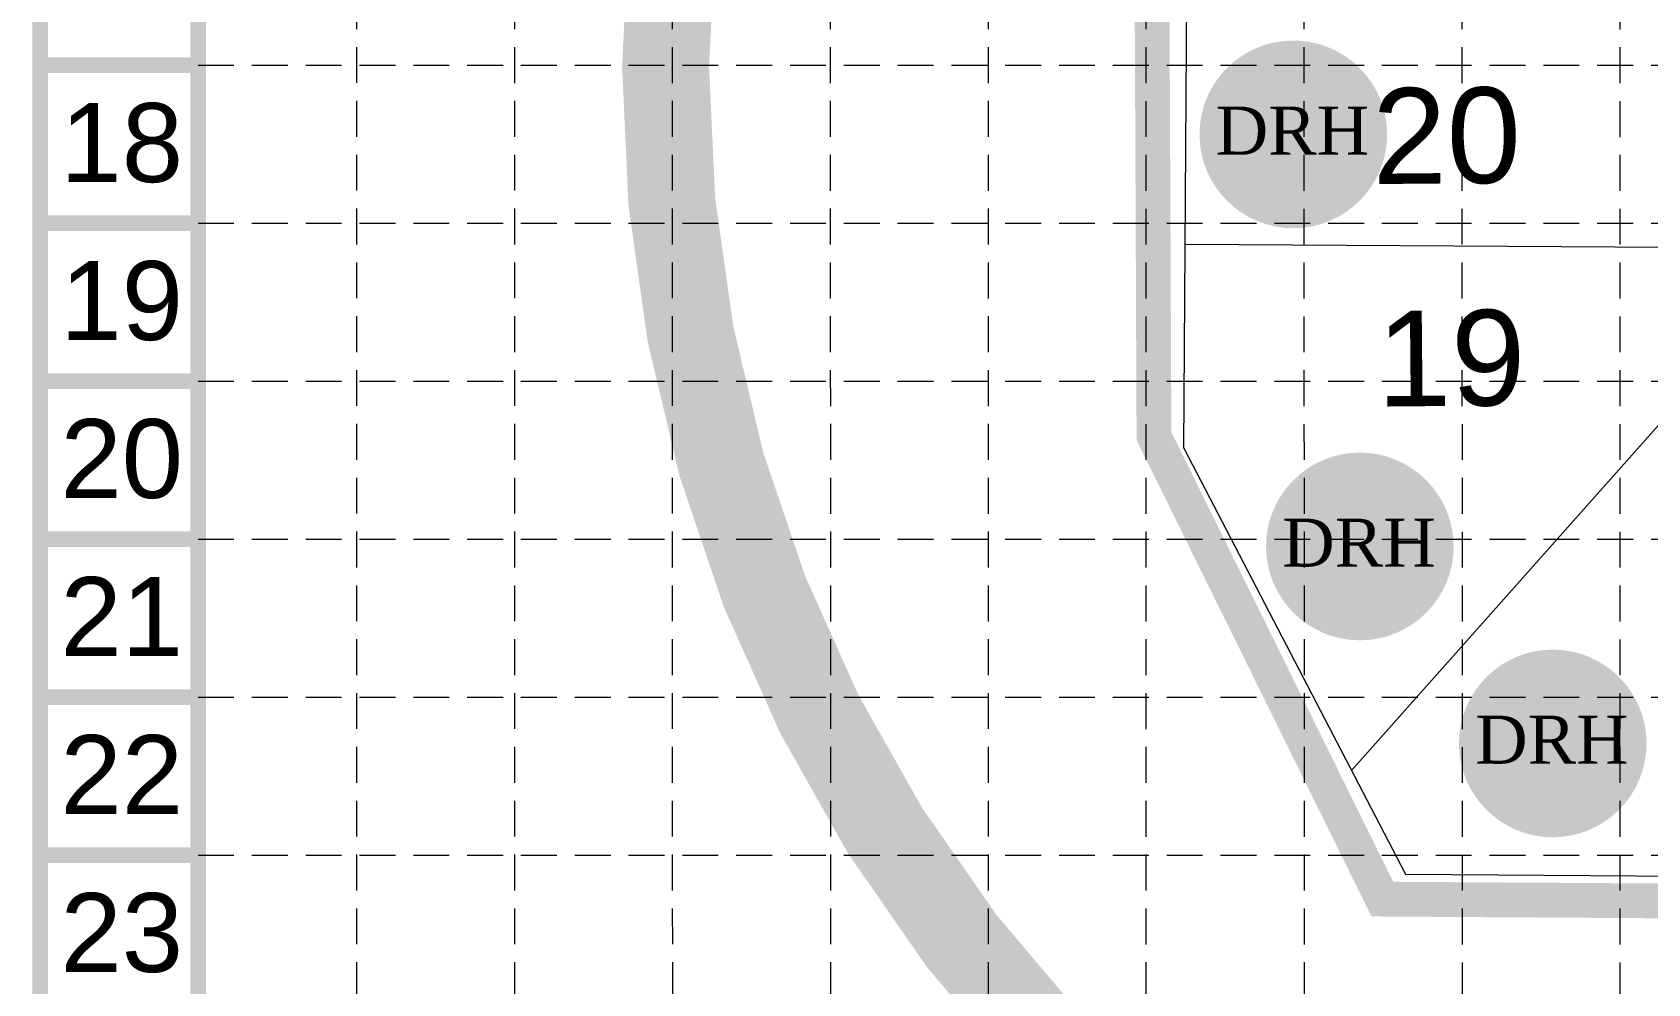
# Model space of a CAD drawing. Header units: inches. Extents: x 63409 to 64866, y 66737 to 69065.
# Drawn here: x 63409.4 to 63780.9, y 68198.8 to 68417.5 of the extents above; entities that cross this region are included whole.
import ezdxf
from ezdxf.enums import TextEntityAlignment as Align

# ---------------------------------------------------------------- set-up
doc = ezdxf.new("R2010")
doc.units = ezdxf.units.IN
doc.header["$MEASUREMENT"] = 0
doc.linetypes.add('DASHED', pattern=[0.75, 0.5, -0.25])
doc.linetypes.add('HIDDEN', pattern=[0.375, 0.25, -0.125])
for name, color, linetype, lineweight in [('33', 7, 'Continuous', 0), ('DR HORTON LOT', 7, 'Continuous', 0), ('LOT NUMBERS', 7, 'Continuous', 0)]:
    doc.layers.add(name, color=color, linetype=linetype, lineweight=lineweight)
for name, color, linetype in [('BASE', 7, 'Continuous'), ('GRID', 254, 'DASHED'), ('SILT FENCE', 200, 'Continuous'), ('WATER', 5, 'Continuous')]:
    doc.layers.add(name, color=color, linetype=linetype)
doc.styles.add('DRHorton', font='dutcheb.ttf')
doc.styles.get("Standard").update_dxf_attribs({"font": 'ARIAL.TTF'})

# ---------------------------------------------------------------- blocks, each defined once
blk = doc.blocks.new('DRHorton')
h = blk.add_hatch(color=1)
h.paths.add_polyline_path([(78.7, 25.78, 1), (40.43, 25.78, 1)])
h.paths.add_polyline_path([(42.33, 17.91), (76.5, 17.91), (76.5, 34.87), (42.33, 34.87)], flags=24)
at = {"layer": 'BASE', "color": 176, "style": 'DRHorton'}
blk.add_text('DRH', height=9.814, dxfattribs=at).set_placement((59.39, 21.64), align=Align.CENTER)

msp = doc.modelspace()

# ---------------------------------------------------------------- linework, layer by layer
at = {"layer": '33', "color": 7, "linetype": 'Continuous', "lineweight": 0}
for p, q in [((63674.27, 68321.91), (63675.84, 68553.81)), ((63674.58, 68368.81), (63785.69, 68368.06)), ((63798.13, 68343.77), (63712.79, 68247.81)), ((63674.27, 68321.91), (63725.2, 68223.94)), ((63725.2, 68223.94), (64144.91, 68221.1))]:
    msp.add_line(p, q, dxfattribs=at)
at = {"layer": 'BASE', "const_width": 3.63}
for points in [[(64864.02, 66739.24), (64864.02, 69063.68), (63411.24, 69063.68), (63411.24, 66739.24)], [(64827.7, 66775.56), (64827.7, 69027.36), (63447.56, 69027.36), (63447.56, 66775.56)]]:
    msp.add_lwpolyline(points, close=True, dxfattribs=at)
for points in [[(63447.56, 68409.93), (63411.24, 68409.93)], [(63447.56, 68373.61), (63411.24, 68373.61)], [(63447.56, 68337.29), (63411.24, 68337.29)], [(63447.56, 68300.97), (63411.24, 68300.97)], [(63447.56, 68264.65), (63411.24, 68264.65)], [(63447.56, 68228.33), (63411.24, 68228.33)]]:
    msp.add_lwpolyline(points, dxfattribs=at)
at = {"layer": 'GRID', "color": 252, "linetype": 'HIDDEN', "lineweight": 0, "ltscale": 33}
for p, q in [((63484.21, 66920.84), (63484.02, 69026)), ((63520.69, 66920.83), (63520.24, 69025.98)), ((63556.9, 66920.83), (63556.56, 69025.88)), ((63593.41, 66920.82), (63592.84, 69025.83)), ((63629.4, 66920.82), (63629.25, 69026.11)), ((63665.5, 66920.81), (63665.61, 69026.04)), ((63702.09, 66920.81), (63701.89, 69025.91)), ((63738.54, 66920.8), (63738.17, 69025.94)), ((63774.57, 66920.79), (63774.58, 69025.92)), ((63447.56, 68409.93), (64827.7, 68409.93)), ((63447.56, 68373.61), (64827.7, 68373.61)), ((63447.56, 68337.29), (64827.7, 68337.29)), ((63447.56, 68300.97), (64827.7, 68300.97)), ((63447.56, 68264.65), (64827.7, 68264.65)), ((63447.56, 68228.33), (64827.7, 68228.33))]:
    msp.add_line(p, q, dxfattribs=at)
at = {"layer": 'SILT FENCE', "linetype": 'Continuous', "lineweight": 0, "const_width": 8, "flags": 128}
msp.add_lwpolyline([(63666.91, 68433.23), (63667.38, 68324.66), (63719.9, 68218.21), (63951.6, 68216.74), (63951.6, 68230.17)], dxfattribs=at)
at = {"layer": 'WATER', "linetype": 'Continuous', "lineweight": 0, "const_width": 20, "flags": 128}
msp.add_lwpolyline([(63590.48, 68789.81), (63556.53, 68440.3, 0.366048), (63799.56, 68090.75, -0.426917), (63870.94, 67962.25, 0.053174), (63868.27, 67899.08), (63862.44, 67869.44, -0.069576), (63832.23, 67645.16, 0.082198), (63803.92, 67426.27, 0.058531)], format="xyb", dxfattribs=at)

# ---------------------------------------------------------------- block references
at = {"layer": 'DR HORTON LOT', "linetype": 'Continuous', "lineweight": 0, "xscale": 1.127548441865656, "yscale": 1.127548441872932, "zscale": 1.127548441862433}
for p in [(63632.26, 68364.95), (63647.56, 68270.22), (63691.92, 68224.93)]:
    msp.add_blockref('DRHorton', p, dxfattribs=at)

# ---------------------------------------------------------------- texts
at = {"layer": 'BASE'}
for s, p in [('18', (63429.99, 68392.13)), ('19', (63429.99, 68355.81)), ('20', (63429.99, 68319.49)), ('21', (63429.99, 68283.17)), ('22', (63429.99, 68246.85)), ('23', (63429.99, 68210.53))]:
    msp.add_text(s, height=18.16, dxfattribs=at).set_placement(p, align=Align.MIDDLE_CENTER)
at = {"layer": 'LOT NUMBERS', "color": 7, "linetype": 'Continuous', "lineweight": 0}
for s, p in [('20', (63734.68, 68393.75)), ('19', (63735.7, 68342.6))]:
    msp.add_text(s, height=22, rotation=0.53, dxfattribs=at).set_placement(p, align=Align.MIDDLE)

doc.saveas('drawing.dxf')
